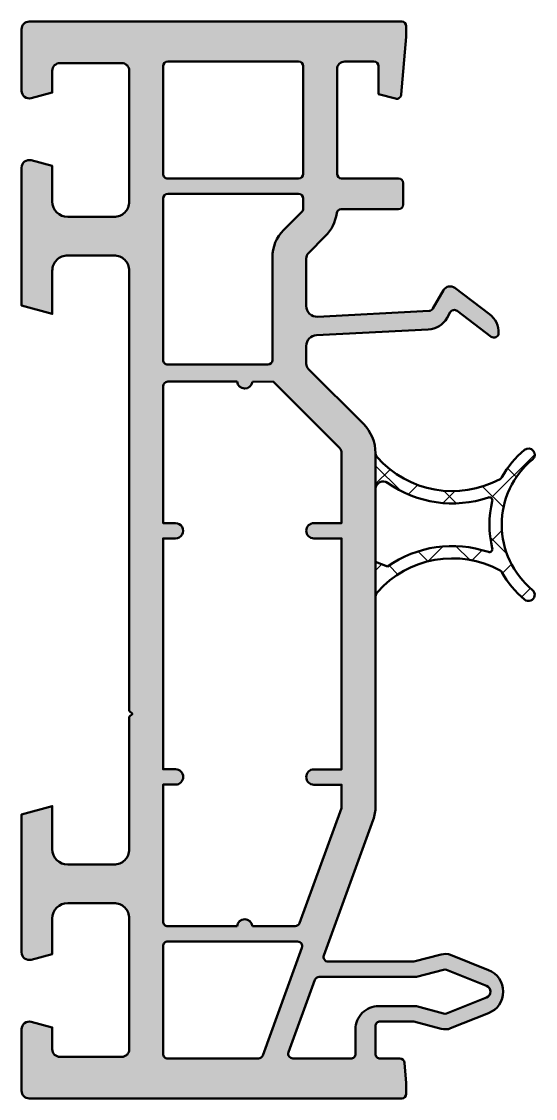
# Model space of a CAD drawing. Extents: x -25 to 8.4, y -70 to 0.
import ezdxf

# ---------------------------------------------------------------- set-up
doc = ezdxf.new("R2010")
doc.units = 0
for name, color, linetype, lineweight in [('0S-Alu contour', 7, 'Continuous', 50), ('0S-EPDM contour', 22, 'Continuous', 50), ('0S-EPDM hatch', 25, 'Continuous', 25), ('0S-Plastic contour', 254, 'Continuous', 50), ('0S-Plastic hatch', 253, 'Continuous', 25)]:
    doc.layers.add(name, color=color, linetype=linetype, lineweight=lineweight)

# ---------------------------------------------------------------- blocks, each defined once
blk = doc.blocks.new('984100__38F1409C_CB89_42E0_A6E0_1823CA033BDD_')
at = {"layer": '0S-Plastic hatch'}
h = blk.add_hatch(color=256, dxfattribs=at)
edge = h.paths.add_edge_path()
edge.add_line((2.883089623608769, -60.67231623001378), (5.339136472319268, -61.65575844174473))
edge.add_ellipse((4.799755747714887, -63.05542570003336), major_axis=(-1.499999999999985, 0), ratio=1, start_angle=111.0762744489391, end_angle=248.92515635366289, ccw=False)
edge.add_line((5.339171424944675, -64.4550794883534), (2.883089623608697, -65.43852822558004))
edge.add_ellipse((2.523479172121723, -64.50542570003115), major_axis=(-1.000000000002204, 0), ratio=1, start_angle=75.14890615878329, end_angle=111.07627444891779, ccw=False)
edge.add_line((2.267171345545961, -65.47202090902012), (0.4997879138100532, -64.99821469135092))
edge.add_line((0.4997879138100532, -64.99821469135092), (-1.700227200589026, -64.99808964386168))
edge.add_arc((-1.700244252402206, -65.2980896433771), 0.3000000000000142, 89.99674334357074, 180)
edge.add_line((-2.000244252402221, -65.2980896433771), (-2.000244252402338, -67.09809326171805))
edge.add_arc((-1.70024425240243, -67.09809326171799), 0.2999999999999079, 180, 270.000000000025)
edge.add_line((-1.700244252402299, -67.3980932617179), (-0.415134970263011, -67.39809326171815))
edge.add_ellipse((-0.4151349702629999, -67.69809326171847), major_axis=(-0.3000000000003098, 0), ratio=1, start_angle=185.0004074984273, end_angle=270.0000000000021, ccw=False)
edge.add_line((-0.1162767468031672, -67.67194441335724), (-0.0002442524019695, -68.99809326171784))
edge.add_line((-0.0002442524019695, -68.99809326171784), (-0.000244252402112, -69.69809326171861))
edge.add_ellipse((-0.3002442524024249, -69.69809326171833), major_axis=(-0.3000000000003129, 0), ratio=1, start_angle=90.00000000000068, end_angle=180, ccw=False)
edge.add_line((-0.3002442524024214, -69.99809326171864), (-24.50027417393392, -69.9980932617186))
edge.add_ellipse((-24.50015300012813, -69.49797208791252), major_axis=(-0.5001211884855982, 0), ratio=1, start_angle=0.013882130718172903, end_angle=89.9861178692542, ccw=False)
edge.add_line((-25.00027417393419, -69.49809326171808), (-25.000274173934, -65.49809230804378))
edge.add_ellipse((-24.50030642739192, -65.49803783558055), major_axis=(-0.4999677495095308, 0), ratio=1, start_angle=-105.0066590722036, end_angle=0.006242487152121612, ccw=False)
edge.add_line((-24.3708491251057, -65.01512111663783), (-23.0002741739336, -65.382369651794))
edge.add_line((-23.0002741739336, -65.382369651794), (-23.00027417393373, -66.79808010101239))
edge.add_arc((-22.50019761674009, -66.79800449763852), 0.5000765629086322, 180.0086621821818, 269.9912285349536)
edge.add_line((-22.50027417393352, -67.29808105468703), (-18.50027417393384, -67.29808105468683))
edge.add_arc((-18.50033883059561, -66.79801639814761), 0.5000646607191666, 270.0074081496609, 359.9927011332351)
edge.add_line((-18.00027417393397, -66.79808010101287), (-18.00027417393377, -58.29808010101339))
edge.add_arc((-19.00024407342977, -58.29805000050885), 0.9999698999490387, 359.9982753161612, 450.0017246837854)
edge.add_line((-19.00027417393433, -57.29808010101285), (-22.00027417393418, -57.29808010101289))
edge.add_arc((-22.00023579820174, -58.2981184767448), 1.000038376468224, 90.0021986831268, 179.9978013170241)
edge.add_line((-23.00027417393365, -58.298080101015), (-23.00027417393376, -60.61375392913774))
edge.add_line((-23.00027417393376, -60.61375392913774), (-24.37084912510571, -60.98100246429434))
edge.add_ellipse((-24.50031499987769, -60.49809692175617), major_axis=(-0.4999591740778004, 0), ratio=1, start_angle=-0.000528735477587361, end_angle=105.00793962840089, ccw=False)
edge.add_line((-25.0002741739342, -60.49809230804545), (-25.00027417393377, -51.53395052194579))
edge.add_line((-25.00027417393377, -51.53395052194579), (-23.00027417393375, -50.9980618439005))
edge.add_line((-23.00027417393375, -50.9980618439005), (-23.00027417393372, -53.79808010101296))
edge.add_arc((-22.00021267131884, -53.7980185983978), 1.000061504506053, 180.0035236234476, 269.9964763764261)
edge.add_line((-22.00027417393422, -54.79808010101268), (-19.00027417393363, -54.79808010101325))
edge.add_arc((-19.00026703744764, -53.79808723749942), 0.9999928635392896, 269.9995911065542, 360.0004088934048)
edge.add_line((-18.00027417393382, -53.79808010101415), (-18.00027417393375, -45.19809326171873))
edge.add_line((-18.00027417393375, -45.19809326171873), (-17.80027417393378, -44.99809326171862))
edge.add_line((-17.80027417393378, -44.99809326171862), (-18.00027417393378, -44.79809326171864))
edge.add_line((-18.00027417393378, -44.79809326171864), (-18.00027417393376, -16.19807304382286))
edge.add_arc((-19.00020109579175, -16.1979999656811), 0.99992692452839, 359.9958126248716, 450.0041873750563)
edge.add_line((-19.00027417393282, -15.19807304382311), (-22.00027417393391, -15.19807304382307))
edge.add_arc((-22.00027863888055, -16.19806857887627), 0.9999955350631626, 89.99974417625923, 180.0002558202766)
edge.add_line((-23.00027417393375, -16.19807304378731), (-23.00027417393375, -18.99806083679198))
edge.add_line((-23.00027417393375, -18.99806083679198), (-25.00027417393378, -18.46217216491668))
edge.add_line((-25.00027417393378, -18.46217216491668), (-25.00027417393326, -9.498060836791403))
edge.add_ellipse((-24.50021888073309, -9.4981204582133), major_axis=(-0.5000552967544941, 0), ratio=1, start_angle=255.0064147711813, end_angle=359.99316864371036, ccw=False)
edge.add_line((-24.37084912510549, -9.015089645385505), (-23.00027417393355, -9.382338180541744))
edge.add_line((-23.00027417393355, -9.382338180541744), (-23.00027417393371, -11.69807304382275))
edge.add_arc((-22.00021008085043, -11.6980089507397), 1.000064095137111, 180.0036720277494, 269.9963279722098)
edge.add_line((-22.00027417393334, -12.69807304382298), (-19.00027417393463, -12.69807304382319))
edge.add_arc((-19.00026970898789, -11.698077508769), 0.9999955350641574, 269.9997441762541, 360.0002558202767)
edge.add_line((-18.0002741739337, -11.69807304385795), (-18.00027417393366, -3.198073043822944))
edge.add_arc((-18.50022620417299, -3.198025074062016), 0.4999520325406467, 359.994502542871, 450.0054974570578)
edge.add_line((-18.50027417393357, -2.698073043822688), (-22.50027417393404, -2.698073043823086))
edge.add_arc((-22.50031064319226, -3.198036574564817), 0.4999635320718346, 89.99582062601499, 180.0041793740014)
edge.add_line((-23.00027417393399, -3.198073043823172), (-23.00027417393422, -4.61378349304168))
edge.add_line((-23.00027417393422, -4.61378349304168), (-24.37084912510561, -4.981032028197539))
edge.add_ellipse((-24.50022118770817, -4.498004221900359), major_axis=(-0.500052989430427, 0), ratio=1, start_angle=0.006486901150594804, end_angle=104.99392968384959, ccw=False)
edge.add_line((-25.00027417393369, -4.498060836791248), (-25.00027417393351, -0.4980608367919928))
edge.add_ellipse((-24.50024477506874, -0.4980902356561927), major_axis=(-0.5000293997290108, 0), ratio=1, start_angle=270.00336866369656, end_angle=359.99663133645834, ccw=False)
edge.add_line((-24.5002741739337, 0.0019391632085755), (-0.3002442524021234, 0.001939163208462))
edge.add_ellipse((-0.3002442524023787, -0.2980608367917909), major_axis=(-0.3000000000002529, 0), ratio=1, start_angle=180, end_angle=269.9999999999512, ccw=False)
edge.add_line((-0.0002442524021258, -0.2980608367917909), (-0.0002131367440112, -0.9977042586453136))
edge.add_line((-0.0002131367440112, -0.9977042586453136), (-0.3280123168600975, -4.744159141382837))
edge.add_ellipse((-0.6273399303950509, -4.717969223347466), major_axis=(-0.300471183362448, 0), ratio=1, start_angle=74.99984071531742, end_angle=174.9995925016014, ccw=False)
edge.add_line((-0.7051084020130748, -5.008201883214384), (-1.800244252401995, -4.714757853386167))
edge.add_line((-1.800244252401995, -4.714757853386167), (-1.800244252402251, -2.898059883117753))
edge.add_arc((-2.100244252402678, -2.898059883117653), 0.3000000000004266, 0, 89.99999999994505)
edge.add_line((-2.10024425240239, -2.598059883117227), (-4.000244252402088, -2.598059883117151))
edge.add_arc((-4.000244252402061, -3.098059883117336), 0.5000000000001849, 90.00000000000315, 180)
edge.add_line((-4.500244252402246, -3.098059883117336), (-4.500244252402111, -9.898073043822649))
edge.add_arc((-4.20024425240248, -9.898073043823054), 0.2999999999996303, 180, 269.999999999926)
edge.add_line((-4.200244252402868, -10.19807304382268), (-0.5002442524021689, -10.19807304382295))
edge.add_ellipse((-0.5002442524022827, -10.49807304382333), major_axis=(-0.3000000000003808, 0), ratio=1, start_angle=180, end_angle=269.9999999999783, ccw=False)
edge.add_line((-0.2002442524019017, -10.49807304382333), (-0.2002442524020433, -11.89807304382255))
edge.add_ellipse((-0.5002442524022062, -11.89807304382279), major_axis=(-0.3000000000001628, 0), ratio=1, start_angle=90.00000000003888, end_angle=180, ccw=False)
edge.add_line((-0.5002442524020024, -12.19807304382295), (-4.224847804897289, -12.19807304382279))
edge.add_arc((-4.224847804897297, -12.49807304382295), 0.3000000000001606, 89.9999999999985, 172.5312991402806)
edge.add_ellipse((-7.100244252399944, -12.1211177816543), major_axis=(-2.599999999997681, 0), ratio=1, start_angle=135.0000000000073, end_angle=172.5312991403185, ccw=False)
edge.add_line((-5.261766621316325, -13.95959541273745), (-6.353797642995163, -15.05162643441568))
edge.add_arc((-6.000244252401694, -15.40517982500905), 0.500000000000205, 135.000000000008, 180)
edge.add_line((-6.500244252401899, -15.40517982500905), (-6.500244252402353, -18.48737793836637))
edge.add_arc((-5.800244252402162, -18.48737793836641), 0.7000000000001912, 180, 273.0000000000135)
edge.add_line((-5.763609083031927, -19.18641861269479), (1.484520073935539, -18.80656025962181))
edge.add_arc((1.468819287062473, -18.50697139919473), 0.3000000000007153, 273.0000000000278, 330.0000000000259)
edge.add_line((1.728626908198491, -18.65697139919497), (2.419284481958556, -17.46071739081038))
edge.add_ellipse((2.85229718385079, -17.71071739081044), major_axis=(-0.500000000000041, 0), ratio=1, start_angle=232.85338689574138, end_angle=329.9999999999952, ccw=False)
edge.add_line((3.154225515934407, -17.31217092892018), (5.405540743848554, -19.01770821693201))
edge.add_ellipse((4.499755747597095, -20.21334760260312), major_axis=(-1.50000000000074, 0), ratio=1, start_angle=177.8657231031043, end_angle=232.8533868957301, ccw=False)
edge.add_ellipse((5.699755747597926, -20.24424487476036), major_axis=(-0.2999999999999186, 0), ratio=1, start_angle=52.85338689570358, end_angle=175.226507258695, ccw=False)
edge.add_line((5.518598748347662, -20.48337275189432), (3.302931368404511, -18.80484133724902))
edge.add_arc((3.121774369154554, -19.04396921438322), 0.299999999999931, 52.85338689577896, 150.0000000000522)
edge.add_line((2.861966748019145, -18.89396921438349), (2.648784472700588, -19.26321174650794))
edge.add_ellipse((1.349746367024239, -18.51321174650756), major_axis=(-1.49999999999992, 0), ratio=1, start_angle=92.99999999999733, end_angle=149.9999999999817, ccw=False)
edge.add_line((1.42825030138858, -20.01115604863935), (-5.836879421772257, -20.39190536363306))
edge.add_arc((-5.800244252402244, -21.09094603796122), 0.6999999999999555, 92.99999999999633, 180)
edge.add_line((-6.500244252402199, -21.09094603796122), (-6.500244252402298, -22.23825866597985))
edge.add_arc((-6.000244252401898, -22.23825866597928), 0.5000000000003997, 180, 225.0000000000629)
edge.add_line((-6.353797642995067, -22.59181205657323), (-2.79108586473037, -26.15452383483784))
edge.add_ellipse((-4.700274173935481, -28.06371214404258), major_axis=(-2.700000000001766, 0), ratio=1, start_angle=180, end_angle=224.9999999999945, ccw=False)
edge.add_line((-2.000274173933715, -28.06371214404258), (-2.000274173933775, -51.02235252028255))
edge.add_ellipse((-4.500274173937322, -51.02235252028227), major_axis=(-2.500000000003547, 0), ratio=1, start_angle=159.9999999999967, end_angle=180, ccw=False)
edge.add_line((-2.151042621969268, -51.87740287859779), (-5.360620370781987, -60.69564526944567))
edge.add_arc((-5.0787125845462, -60.79825131244336), 0.3000000000000108, 160.0000000000024, 269.9999999999847)
edge.add_line((-5.07871258454628, -61.09825131244337), (0.4998489489666272, -61.09825131244473))
edge.add_line((0.4998489489666272, -61.09825131244473), (2.267171345545975, -60.63882354657371))
edge.add_ellipse((2.523479172121744, -61.60541875556276), major_axis=(-1.000000000002288, 0), ratio=1, start_angle=248.9237255510809, end_angle=284.85109384121586, ccw=False)
edge = h.paths.add_edge_path()
edge.add_line((-10.99696314386777, -23.40540771571714), (-15.50027417393376, -23.4054077157171))
edge.add_arc((-15.50027417393376, -23.70540771571704), 0.2999999999999403, 90, 180)
edge.add_line((-15.8002741739337, -23.70540771571704), (-15.80027417393381, -32.59803833328294))
edge.add_line((-15.80027417393381, -32.59803833328294), (-14.99774240702251, -32.59803833328279))
edge.add_ellipse((-14.99774240702248, -33.09803833328282), major_axis=(-0.5000000000000285, 0), ratio=1, start_angle=90.00000000000318, end_angle=270.00000000000324, ccw=False)
edge.add_line((-14.99774240702246, -33.59803833328285), (-15.80027417393378, -33.59803833328285))
edge.add_line((-15.80027417393378, -33.59803833328285), (-15.80027417393366, -48.5980373796085))
edge.add_line((-15.80027417393366, -48.5980373796085), (-14.99774240702211, -48.59803737960852))
edge.add_ellipse((-14.99774240702218, -49.09803737960853), major_axis=(-0.5000000000000071, 0), ratio=1, start_angle=89.99999999999272, end_angle=269.99999999999267, ccw=False)
edge.add_line((-14.99774240702224, -49.59803737960854), (-15.80027417393384, -49.59803737960847))
edge.add_line((-15.80027417393384, -49.59803737960847), (-15.80027417393383, -58.49808010101295))
edge.add_arc((-15.50027417393386, -58.49808010101277), 0.2999999999999687, 180, 270.000000000057)
edge.add_line((-15.50027417393356, -58.79808010101274), (-10.99775806371451, -58.79808010101262))
edge.add_ellipse((-10.50026302246507, -58.84806692310121), major_axis=(-0.4999999984503004, 0), ratio=1, start_angle=185.7346174982901, end_angle=354.2623471877743, ccw=False)
edge.add_line((-10.00276533380075, -58.79810645649051), (-7.221216492802142, -58.79808010101283))
edge.add_arc((-7.221216492801891, -58.49808010101304), 0.2999999999997982, 269.9999999999521, 339.9999999999616)
edge.add_line((-6.939308706566377, -58.60068614401086), (-4.218366387698353, -51.12495856328162))
edge.add_arc((-4.500274173937238, -51.02235252028235), 0.3000000000034598, 339.9999999999231, 360)
edge.add_line((-4.200274173933778, -51.02235252028235), (-4.200274173933337, -49.60544948344733))
edge.add_line((-4.200274173933337, -49.60544948344733), (-5.997772791086561, -49.60544948344722))
edge.add_ellipse((-5.997772791086461, -49.10544948344719), major_axis=(-0.5000000000000285, 0), ratio=1, start_angle=-90.00000000001143, end_angle=89.99999999998857, ccw=False)
edge.add_line((-5.997772791086362, -48.60544948344717), (-4.200274173933991, -48.60544948344746))
edge.add_line((-4.200274173933991, -48.60544948344746), (-4.200274173933777, -33.59803833328284))
edge.add_line((-4.200274173933777, -33.59803833328284), (-5.997772791086546, -33.5980383332827))
edge.add_ellipse((-5.997772791086461, -33.09803833328283), major_axis=(-0.499999999999865, 0), ratio=1, start_angle=-90.00000000000972, end_angle=89.99999999999022, ccw=False)
edge.add_line((-5.997772791086376, -32.59803833328297), (-4.20027417393355, -32.59803833328285))
edge.add_line((-4.20027417393355, -32.59803833328285), (-4.200274173933451, -28.06371214404259))
edge.add_arc((-4.700274173933118, -28.06371214404256), 0.4999999999996679, 0, 45.00000000000857)
edge.add_line((-4.346720783340132, -27.71015875344947), (-8.651471821073216, -23.4054077157172))
edge.add_line((-8.651471821073216, -23.4054077157172), (-10.00356025536409, -23.41274596889969))
edge.add_ellipse((-10.49983814274513, -23.35173858912584), major_axis=(-0.5000136417041617, 0), ratio=1, start_angle=6.161731369220718, end_angle=172.99179779037, ccw=False)
edge = h.paths.add_edge_path()
edge.add_line((-6.70024425240206, -12.16253913789085), (-6.700244252401986, -11.49807304382326))
edge.add_arc((-7.000244252402282, -11.49807304382306), 0.3000000000002956, 0, 89.99999999995929)
edge.add_line((-7.000244252402069, -11.19807304382276), (-15.50027417393411, -11.19807304382282))
edge.add_arc((-15.50027417393411, -11.49807304382237), 0.2999999999995495, 90.00000000000136, 180)
edge.add_line((-15.80027417393366, -11.49807304382237), (-15.80027417393395, -21.99807495117147))
edge.add_arc((-15.50027417393397, -21.9980749511714), 0.2999999999999829, 180, 270.000000000038)
edge.add_line((-15.50027417393377, -22.29807495117138), (-9.00024425240207, -22.29807495117138))
edge.add_arc((-9.00024425240234, -21.99807495117138), 0.2999999999999971, 270.0000000000516, 360)
edge.add_line((-8.700244252402342, -21.99807495117138), (-8.700244252402328, -15.32233711253527))
edge.add_ellipse((-6.20024425240204, -15.32233711253532), major_axis=(-2.500000000000287, 0), ratio=1, start_angle=314.9999999999976, end_angle=360, ccw=False)
edge.add_line((-7.968011205368538, -13.55457015956867), (-6.788112218045782, -12.37467117224606))
edge.add_arc((-7.000244252400991, -12.16253913789085), 0.2999999999989304, 315.0000000000002, 360)
edge = h.paths.add_edge_path()
edge.add_line((0.5893465932835081, -62.09825131244464), (-5.661064959372296, -62.09825131244323))
edge.add_arc((-5.661064959372353, -62.3982513124433), 0.3000000000000682, 89.99999999998914, 160.0000000000064)
edge.add_line((-5.942972745608201, -62.2956452694456), (-7.653575320899591, -66.99548721872083))
edge.add_arc((-7.371667534664039, -67.09809326171853), 0.2999999999997945, 159.9999999999845, 269.9999999999644)
edge.add_line((-7.371667534664226, -67.39809326171832), (-3.600244252402433, -67.39809326171844))
edge.add_arc((-3.600244252402418, -67.09809326171839), 0.300000000000054, 269.9999999999973, 360)
edge.add_line((-3.300244252402364, -67.09809326171839), (-3.300244252402237, -65.49808381756843))
edge.add_ellipse((-1.800244252402249, -65.49808381756853), major_axis=(-1.499999999999987, 0), ratio=1, start_angle=269.99666186323867, end_angle=360, ccw=False)
edge.add_line((-1.800156860186248, -63.99808382011434), (0.5920263764747772, -63.99822006233436))
edge.add_ellipse((0.592009290548663, -64.29822006184772), major_axis=(-0.2999999999999017, 0), ratio=1, start_angle=254.9928240543043, end_angle=269.99673682848015, ccw=False)
edge.add_line((0.6696912963596143, -64.00845204088417), (2.426874010339787, -64.47952361511912))
edge.add_arc((2.50455601615072, -64.18975559415549), 0.2999999999999719, 254.9928240543111, 291.8218391254539)
edge.add_line((2.616072530511156, -64.46825885629956), (5.217119645146766, -63.42676402543339))
edge.add_arc((5.068430959332847, -63.05542634257461), 0.3999999999999976, 291.8218391254525, 428.1780106900931)
edge.add_line((5.217120618501498, -62.68408904946185), (2.614910270764042, -61.64212052952457))
edge.add_arc((2.503393026387592, -61.92062349935907), 0.2999999999999273, 68.17801069009546, 104.571906562802)
edge.add_line((2.427914575011713, -61.63027370449458), (0.664825044659537, -62.08860110730917))
edge.add_ellipse((0.5893465932834517, -61.79825131244434), major_axis=(-0.3000000000002887, 0), ratio=1, start_angle=90.0000000000108, end_angle=104.57190656282489, ccw=False)
edge = h.paths.add_edge_path()
edge.add_line((-7.000244252402026, -2.598060836791425), (-15.50027417393379, -2.598060836791226))
edge.add_arc((-15.50027417393369, -2.898060836791131), 0.2999999999999048, 90.00000000001765, 180)
edge.add_line((-15.8002741739336, -2.898060836791131), (-15.80027417393394, -9.898073043822627))
edge.add_arc((-15.50027417393365, -9.89807304382257), 0.3000000000002956, 180, 270.0000000000271)
edge.add_line((-15.5002741739335, -10.19807304382286), (-7.000244252402069, -10.19807304382275))
edge.add_arc((-7.00024425240219, -9.898073043822976), 0.2999999999997769, 270.0000000000231, 360)
edge.add_line((-6.700244252402413, -9.898073043822976), (-6.700244252402072, -2.898060836791536))
edge.add_arc((-7.000244252402119, -2.898060836791472), 0.3000000000000469, 0, 89.99999999998236)
edge = h.paths.add_edge_path()
edge.add_line((-7.058644426895114, -59.79808010101274), (-15.50027417393413, -59.79808010101275))
edge.add_arc((-15.50027417393422, -60.09808010101271), 0.2999999999999616, 89.99999999998236, 180)
edge.add_line((-15.80027417393418, -60.09808010101271), (-15.80027417393391, -67.09809326171788))
edge.add_arc((-15.50027417393371, -67.09809326171786), 0.3000000000002068, 180, 270.0000000000251)
edge.add_line((-15.50027417393357, -67.39809326171807), (-9.606440856863557, -67.39809326171815))
edge.add_arc((-9.606440856863586, -67.09809326171745), 0.3000000000006935, 270.0000000000054, 340.0000000000066)
edge.add_line((-9.32453307062715, -67.20069930471534), (-6.776736640659194, -60.20068614401047))
edge.add_arc((-7.058644426895082, -60.09808010101282), 0.3000000000000881, 340.0000000000179, 450.0000000000061)
at = {"layer": '0S-Alu contour', "color": 7}
for points in [[(-7.000244252402026, -2.598060836791425), (-15.50027417393379, -2.598060836791226)], [(-15.8002741739336, -2.898060836791131), (-15.80027417393394, -9.898073043822627)], [(-6.700244252402413, -9.898073043822976), (-6.700244252402072, -2.898060836791536)], [(-15.5002741739335, -10.19807304382286), (-7.000244252402069, -10.19807304382275)], [(-7.000244252402069, -11.19807304382276), (-15.50027417393411, -11.19807304382282)], [(-15.80027417393366, -11.49807304382237), (-15.80027417393395, -21.99807495117147)], [(-6.70024425240206, -12.16253913789085), (-6.700244252401986, -11.49807304382326)], [(-7.968011205368538, -13.55457015956867), (-6.788112218045782, -12.37467117224606)], [(-8.700244252402342, -21.99807495117138), (-8.700244252402328, -15.32233711253527)], [(-15.50027417393377, -22.29807495117138), (-9.00024425240207, -22.29807495117138)], [(-15.8002741739337, -23.70540771571704), (-15.80027417393381, -32.59803833328294), (-14.99774240702251, -32.59803833328279)], [(-10.99696314386777, -23.40540771571714), (-15.50027417393376, -23.4054077157171)], [(-4.346720783340132, -27.71015875344947), (-8.651471821073216, -23.4054077157172), (-10.00356025536409, -23.41274596889969)], [(-5.997772791086376, -32.59803833328297), (-4.20027417393355, -32.59803833328285), (-4.200274173933451, -28.06371214404259)], [(-14.99774240702246, -33.59803833328285), (-15.80027417393378, -33.59803833328285), (-15.80027417393366, -48.5980373796085), (-14.99774240702211, -48.59803737960852)], [(-5.997772791086362, -48.60544948344717), (-4.200274173933991, -48.60544948344746), (-4.200274173933777, -33.59803833328284), (-5.997772791086546, -33.5980383332827)], [(-14.99774240702224, -49.59803737960854), (-15.80027417393384, -49.59803737960847), (-15.80027417393383, -58.49808010101295)], [(-4.200274173933778, -51.02235252028235), (-4.200274173933337, -49.60544948344733), (-5.997772791086561, -49.60544948344722)], [(-6.939308706566377, -58.60068614401086), (-4.218366387698353, -51.12495856328162)], [(-15.50027417393356, -58.79808010101274), (-10.99775806371451, -58.79808010101262)], [(-10.00276533380075, -58.79810645649051), (-7.221216492802142, -58.79808010101283)], [(-15.80027417393418, -60.09808010101271), (-15.80027417393391, -67.09809326171788)], [(-7.058644426895114, -59.79808010101274), (-15.50027417393413, -59.79808010101275)], [(-9.32453307062715, -67.20069930471534), (-6.776736640659194, -60.20068614401047)], [(-5.942972745608201, -62.2956452694456), (-7.653575320899591, -66.99548721872083)], [(0.5893465932835081, -62.09825131244464), (-5.661064959372296, -62.09825131244323)], [(2.427914575011713, -61.63027370449458), (0.664825044659537, -62.08860110730917)], [(5.217120618501498, -62.68408904946185), (2.614910270764042, -61.64212052952457)], [(2.616072530511156, -64.46825885629956), (5.217119645146766, -63.42676402543339)], [(-1.800156860186248, -63.99808382011434), (0.5920263764747773, -63.99822006233436)], [(0.6696912963596143, -64.00845204088417), (2.426874010339787, -64.47952361511912)], [(-3.300244252402364, -67.09809326171839), (-3.300244252402237, -65.49808381756843)], [(-15.50027417393357, -67.39809326171807), (-9.606440856863557, -67.39809326171815)], [(-7.371667534664226, -67.39809326171832), (-3.600244252402433, -67.39809326171844)]]:
    blk.add_lwpolyline(points, dxfattribs=at)
for centre, radius, start, end in [((-15.50027417393369, -2.898060836791131), 0.2999999999999048, 90.00000000001765, 180), ((-7.000244252402119, -2.898060836791472), 0.3000000000000469, 0, 89.99999999998236), ((-15.50027417393365, -9.89807304382257), 0.3000000000002956, 180, 270.0000000000271), ((-7.00024425240219, -9.898073043822976), 0.2999999999997769, 270.0000000000231, 0), ((-15.50027417393411, -11.49807304382237), 0.2999999999995495, 90.00000000000136, 180), ((-7.000244252402282, -11.49807304382306), 0.3000000000002956, 0, 89.99999999995929), ((-7.000244252400991, -12.16253913789085), 0.2999999999989304, 315.0000000000002, 0), ((-15.50027417393397, -21.9980749511714), 0.2999999999999829, 180, 270.000000000038), ((-9.00024425240234, -21.99807495117138), 0.2999999999999971, 270.0000000000516, 0), ((-15.50027417393376, -23.70540771571704), 0.2999999999999403, 90, 180), ((-4.700274173933118, -28.06371214404256), 0.4999999999996679, 0, 45.00000000000857), ((-4.500274173937238, -51.02235252028235), 0.3000000000034598, 339.9999999999231, 0), ((-15.50027417393386, -58.49808010101277), 0.2999999999999687, 180, 270.000000000057), ((-7.221216492801891, -58.49808010101304), 0.2999999999997982, 269.9999999999521, 339.9999999999616), ((-15.50027417393422, -60.09808010101271), 0.2999999999999616, 89.99999999998236, 180), ((-7.058644426895082, -60.09808010101282), 0.3000000000000881, 340.0000000000179, 90.00000000000612), ((-5.661064959372353, -62.3982513124433), 0.3000000000000682, 89.99999999998914, 160.0000000000064), ((2.503393026387592, -61.92062349935907), 0.2999999999999273, 68.17801069009546, 104.571906562802), ((5.068430959332847, -63.05542634257461), 0.3999999999999976, 291.8218391254525, 68.17801069009316), ((2.50455601615072, -64.18975559415549), 0.2999999999999719, 254.9928240543111, 291.8218391254539), ((-15.50027417393371, -67.09809326171786), 0.3000000000002068, 180, 270.0000000000251), ((-7.371667534664039, -67.09809326171853), 0.2999999999997945, 159.9999999999845, 269.9999999999644), ((-3.600244252402418, -67.09809326171839), 0.300000000000054, 269.9999999999973, 0), ((-9.606440856863586, -67.09809326171745), 0.3000000000006935, 270.0000000000054, 340.0000000000066)]:
    blk.add_arc(centre, radius, start, end, dxfattribs=at)
at = {"layer": '0S-Alu contour', "color": 7, "extrusion": (0, 0, -1)}
for centre, radius, start, end in [((6.20024425240204, -15.32233711253532), 2.500000000000287, 0, 45.00000000000238), ((10.49983814274513, -23.35173858912584), 0.5000136417041617, 187.00820220963, 353.8382686307793), ((14.99774240702248, -33.09803833328282), 0.5000000000000285, 89.99999999999675, 269.9999999999968), ((5.997772791086461, -33.09803833328283), 0.499999999999865, 270.0000000000098, 90.00000000000978), ((14.99774240702218, -49.09803737960853), 0.5000000000000071, 90.00000000000733, 270.0000000000073), ((5.997772791086461, -49.10544948344719), 0.5000000000000285, 270.0000000000114, 90.00000000001138), ((10.50026302246507, -58.84806692310121), 0.4999999984503004, 5.737652812225669, 174.2653825017099), ((-0.5893465932834517, -61.79825131244434), 0.3000000000002887, 255.4280934371751, 269.9999999999892), ((1.800244252402249, -65.49808381756853), 1.499999999999987, 0, 90.00333813676133), ((-0.592009290548663, -64.29822006184772), 0.2999999999999017, 90.00326317151985, 105.0071759456957)]:
    blk.add_arc(centre, radius, start, end, dxfattribs=at)
at = {"layer": '0S-Plastic contour', "color": 7}
for points in [[(-24.5002741739337, 0.0019391632085755), (-0.3002442524021234, 0.001939163208462)], [(-25.00027417393369, -4.498060836791248), (-25.00027417393351, -0.4980608367919928)], [(-0.0002442524021258, -0.2980608367917909), (-0.0002131367440112, -0.9977042586453136), (-0.3280123168600975, -4.744159141382837)], [(-18.50027417393357, -2.698073043822688), (-22.50027417393404, -2.698073043823086)], [(-2.10024425240239, -2.598059883117227), (-4.000244252402088, -2.598059883117151)], [(-23.00027417393399, -3.198073043823172), (-23.00027417393422, -4.61378349304168), (-24.37084912510561, -4.981032028197539)], [(-18.0002741739337, -11.69807304385795), (-18.00027417393366, -3.198073043822944)], [(-4.500244252402246, -3.098059883117336), (-4.500244252402111, -9.898073043822649)], [(-0.7051084020130748, -5.008201883214384), (-1.800244252401995, -4.714757853386167), (-1.800244252402251, -2.898059883117753)], [(-24.37084912510549, -9.015089645385505), (-23.00027417393355, -9.382338180541744), (-23.00027417393371, -11.69807304382275)], [(-23.00027417393375, -16.19807304378731), (-23.00027417393375, -18.99806083679198), (-25.00027417393378, -18.46217216491668), (-25.00027417393326, -9.498060836791403)], [(-4.200244252402868, -10.19807304382268), (-0.5002442524021689, -10.19807304382295)], [(-0.2002442524019017, -10.49807304382333), (-0.2002442524020433, -11.89807304382255)], [(-0.5002442524020024, -12.19807304382295), (-4.224847804897289, -12.19807304382279)], [(-22.00027417393334, -12.69807304382298), (-19.00027417393463, -12.69807304382319)], [(-5.261766621316325, -13.95959541273745), (-6.353797642995163, -15.05162643441568)], [(-19.00027417393282, -15.19807304382311), (-22.00027417393391, -15.19807304382307)], [(-6.500244252401899, -15.40517982500905), (-6.500244252402353, -18.48737793836637)], [(-18.00027417393382, -53.79808010101415), (-18.00027417393375, -45.19809326171873), (-17.80027417393378, -44.99809326171862), (-18.00027417393378, -44.79809326171864), (-18.00027417393376, -16.19807304382286)], [(1.728626908198491, -18.65697139919497), (2.419284481958556, -17.46071739081038)], [(3.154225515934407, -17.31217092892018), (5.405540743848554, -19.01770821693201)], [(-5.763609083031927, -19.18641861269479), (1.484520073935539, -18.80656025962181)], [(2.861966748019145, -18.89396921438349), (2.648784472700588, -19.26321174650794)], [(5.518598748347662, -20.48337275189432), (3.302931368404511, -18.80484133724902)], [(1.42825030138858, -20.01115604863935), (-5.836879421772257, -20.39190536363306)], [(-6.500244252402199, -21.09094603796122), (-6.500244252402298, -22.23825866597985)], [(-6.353797642995067, -22.59181205657323), (-2.79108586473037, -26.15452383483784)], [(-2.000274173933715, -28.06371214404258), (-2.000274173933775, -51.02235252028255)], [(-25.0002741739342, -60.49809230804545), (-25.00027417393377, -51.53395052194579), (-23.00027417393375, -50.9980618439005), (-23.00027417393372, -53.79808010101296)], [(-2.151042621969268, -51.87740287859779), (-5.360620370781987, -60.69564526944567)], [(-22.00027417393422, -54.79808010101268), (-19.00027417393363, -54.79808010101325)], [(-19.00027417393433, -57.29808010101285), (-22.00027417393418, -57.29808010101289)], [(-23.00027417393365, -58.298080101015), (-23.00027417393376, -60.61375392913774), (-24.37084912510571, -60.98100246429434)], [(-18.00027417393397, -66.79808010101287), (-18.00027417393377, -58.29808010101339)], [(-5.07871258454628, -61.09825131244337), (0.4998489489666272, -61.09825131244473), (2.267171345545975, -60.63882354657371)], [(2.883089623608769, -60.67231623001378), (5.339136472319268, -61.65575844174473)], [(-24.3708491251057, -65.01512111663783), (-23.0002741739336, -65.382369651794), (-23.00027417393373, -66.79808010101239)], [(2.267171345545961, -65.47202090902012), (0.4997879138100532, -64.99821469135092), (-1.700227200589026, -64.99808964386168)], [(5.339171424944675, -64.4550794883534), (2.883089623608697, -65.43852822558004)], [(-25.00027417393419, -69.49809326171808), (-25.000274173934, -65.49809230804378)], [(-2.000244252402221, -65.2980896433771), (-2.000244252402338, -67.09809326171805)], [(-22.50027417393352, -67.29808105468703), (-18.50027417393384, -67.29808105468683)], [(-1.700244252402299, -67.3980932617179), (-0.415134970263011, -67.39809326171815)], [(-0.1162767468031672, -67.67194441335724), (-0.0002442524019695, -68.99809326171784), (-0.000244252402112, -69.69809326171861)], [(-0.3002442524024214, -69.99809326171864), (-24.50027417393392, -69.9980932617186)]]:
    blk.add_lwpolyline(points, dxfattribs=at)
at = {"layer": '0S-Plastic contour', "color": 7, "extrusion": (0, 0, -1)}
for centre, radius, start, end in [((24.50024477506874, -0.4980902356561927), 0.5000293997290108, 0.0033686635416493, 89.99663133630345), ((0.3002442524023787, -0.2980608367917909), 0.3000000000002529, 90.00000000004877, 180), ((24.50022118770817, -4.498004221900359), 0.500052989430427, 255.0060703161504, 359.9935130988494), ((0.6273399303950509, -4.717969223347466), 0.300471183362448, 185.0004074983987, 285.0001592846826), ((24.50021888073309, -9.4981204582133), 0.5000552967544941, 0.0068313562896392, 104.9935852288187), ((0.5002442524022827, -10.49807304382333), 0.3000000000003808, 90.00000000002171, 180), ((0.5002442524022062, -11.89807304382279), 0.3000000000001628, 180, 269.9999999999611), ((7.100244252399944, -12.1211177816543), 2.599999999997681, 187.4687008596815, 224.9999999999927), ((-2.85229718385079, -17.71071739081044), 0.500000000000041, 30.0000000000048, 127.1466131042586), ((-1.349746367024239, -18.51321174650756), 1.49999999999992, 210.0000000000183, 267.0000000000027), ((-4.499755747597095, -20.21334760260312), 1.50000000000074, 127.1466131042699, 182.1342768968957), ((-5.699755747597926, -20.24424487476036), 0.2999999999999186, 184.7734927413051, 307.1466131042964), ((4.700274173935481, -28.06371214404258), 2.700000000001766, 135.0000000000055, 180), ((4.500274173937322, -51.02235252028227), 2.500000000003547, 180, 200.0000000000034), ((24.50031499987769, -60.49809692175617), 0.4999591740778005, 254.9920603715991, 0.0005287354775769), ((-2.523479172121744, -61.60541875556276), 1.000000000002288, 75.14890615878416, 111.0762744489191), ((-4.799755747714887, -63.05542570003336), 1.499999999999985, 111.0748436463371, 248.9237255510609), ((24.50030642739192, -65.49803783558055), 0.4999677495095309, 359.9937575128479, 105.0066590722037), ((-2.523479172121723, -64.50542570003115), 1.000000000002204, 248.9237255510822, 284.8510938412167), ((0.4151349702629999, -67.69809326171847), 0.3000000000003098, 89.99999999999788, 174.9995925015727), ((24.50015300012813, -69.49797208791252), 0.5001211884855982, 270.0138821307458, 359.9861178692818), ((0.3002442524024249, -69.69809326171833), 0.3000000000003129, 180, 269.9999999999993)]:
    blk.add_arc(centre, radius, start, end, dxfattribs=at)
at = {"layer": '0S-Plastic contour', "color": 7}
for centre, radius, start, end in [((-22.50031064319226, -3.198036574564817), 0.4999635320718346, 89.99582062601499, 180.0041793740014), ((-18.50022620417299, -3.198025074062016), 0.4999520325406467, 359.994502542871, 90.00549745705788), ((-4.000244252402061, -3.098059883117336), 0.5000000000001849, 90.00000000000315, 180), ((-2.100244252402678, -2.898059883117653), 0.3000000000004266, 0, 89.99999999994505), ((-4.20024425240248, -9.898073043823054), 0.2999999999996303, 180, 269.999999999926), ((-22.00021008085043, -11.6980089507397), 1.000064095137111, 180.0036720277494, 269.9963279722098), ((-19.00026970898789, -11.698077508769), 0.9999955350641574, 269.9997441762541, 0.0002558202766905), ((-4.224847804897297, -12.49807304382295), 0.3000000000001606, 89.9999999999985, 172.5312991402806), ((-22.00027863888055, -16.19806857887627), 0.9999955350631626, 89.99974417625923, 180.0002558202766), ((-19.00020109579175, -16.1979999656811), 0.99992692452839, 359.9958126248716, 90.00418737505638), ((-6.000244252401694, -15.40517982500905), 0.500000000000205, 135.000000000008, 180), ((-5.800244252402162, -18.48737793836641), 0.7000000000001912, 180, 273.0000000000135), ((1.468819287062473, -18.50697139919473), 0.3000000000007153, 273.0000000000278, 330.0000000000259), ((3.121774369154554, -19.04396921438322), 0.299999999999931, 52.85338689577896, 150.0000000000522), ((-5.800244252402244, -21.09094603796122), 0.6999999999999555, 92.99999999999633, 180), ((-6.000244252401898, -22.23825866597928), 0.5000000000003997, 180, 225.0000000000629), ((-22.00021267131884, -53.7980185983978), 1.000061504506053, 180.0035236234476, 269.9964763764261), ((-19.00026703744764, -53.79808723749942), 0.9999928635392896, 269.9995911065542, 0.0004088934048165), ((-22.00023579820174, -58.2981184767448), 1.000038376468224, 90.0021986831268, 179.9978013170241), ((-19.00024407342977, -58.29805000050885), 0.9999698999490387, 359.9982753161612, 90.00172468378543), ((-5.0787125845462, -60.79825131244336), 0.3000000000000108, 160.0000000000024, 269.9999999999847), ((-1.700244252402206, -65.2980896433771), 0.3000000000000142, 89.99674334357074, 180), ((-22.50019761674009, -66.79800449763852), 0.5000765629086322, 180.0086621821818, 269.9912285349536), ((-18.50033883059561, -66.79801639814761), 0.5000646607191666, 270.0074081496609, 359.9927011332351), ((-1.70024425240243, -67.09809326171799), 0.2999999999999079, 180, 270.000000000025)]:
    blk.add_arc(centre, radius, start, end, dxfattribs=at)
blk = doc.blocks.new('984100__0AA62B82_ADD3_4295_ACCA_B7B4A9B1B311_')
at = {"layer": '0S-EPDM hatch'}
h = blk.add_hatch(dxfattribs=at)
h.set_pattern_fill('ANSI37', color=256, scale=0.625, angle=90, style=0)
h.set_pattern_definition([(135, (0, 0), (-1.403165018917055, -1.403165018917055), []), (225, (0, 0), (1.403165018917055, -1.403165018917055), [])])
edge = h.paths.add_edge_path()
edge.add_arc((11.70967548187693, -32.70533465043824), 6.308402762902963, 209.3117734705492, 230.4079307890644)
edge.add_arc((7.944148005819966, -37.25835848474208), 0.400000000000046, 230.4079307890598, 410.4079307890599)
edge.add_ellipse((11.70967548187738, -32.70533465043804), major_axis=(-5.508402762903306, 0), ratio=1, start_angle=-50.40793078906307, end_angle=50.40793078906279, ccw=False)
edge.add_arc((7.944148005820085, -28.15231081613397), 0.3999999999999861, 309.5920692109306, 489.5920692109304)
edge.add_arc((11.70967548187921, -32.70533465043833), 6.308402762904681, 129.5920692109471, 150.6882265294557)
edge.add_ellipse((5.947355162787169, -29.470114160743), major_axis=(-0.2999999999999601, 0), ratio=1, start_angle=118.47137861889459, end_angle=150.6882265294574, ccw=False)
edge.add_ellipse((2.991693030330091, -24.0199709187022), major_axis=(-6.500000000000276, 0), ratio=1, start_angle=41.38384328973922, end_angle=118.47137861889331, ccw=False)
edge.add_ellipse((-1.372537338791896, -27.92506549559656), major_axis=(-0.6454254186437031, 0), ratio=1, start_angle=15.74103023550532, end_angle=37.40465736972692, ccw=False)
edge.add_line((-1.99375783213975, -28.10016281047045), (-1.993691242963507, -30.36340591742929))
edge.add_ellipse((-1.500009817762739, -30.38998049394136), major_axis=(-0.4943961546220367, 0), ratio=1, start_angle=234.4166881870678, end_angle=356.91877614041033, ccw=False)
edge.add_arc((2.991693030328986, -24.01997091870139), 7.300000000000643, 234.837790244315, 288.6999939833486)
edge.add_ellipse((5.396289713719906, -31.12404825430495), major_axis=(-0.2000000000000696, 0), ratio=1, start_angle=165.93864782758, end_angle=288.69999398333107, ccw=False)
edge.add_arc((11.70967548187738, -32.70533465043818), 6.308402762903386, 165.9386478275891, 194.0613521724108)
edge.add_ellipse((5.396289713720019, -34.2866210465713), major_axis=(-0.1999999999999352, 0), ratio=1, start_angle=71.30000601665319, end_angle=194.0613521724016, ccw=False)
edge.add_arc((2.991693030328804, -41.39069838217504), 7.300000000001052, 71.30000601665012, 125.162209755685)
edge.add_line((-1.212327558278341, -35.42276650500163), (-1.993714982420272, -35.11448165965523))
edge.add_line((-1.993714982420272, -35.11448165965523), (-1.997165987251037, -37.35434707245769))
edge.add_ellipse((-1.496375141159119, -37.41535520205926), major_axis=(-0.5044932738966313, 0), ratio=1, start_angle=318.5662898540113, end_angle=353.0542491410553, ccw=False)
edge.add_ellipse((2.991693030329503, -41.39069838217362), major_axis=(-6.499999999999871, 0), ratio=1, start_angle=241.5286213811034, end_angle=318.47453967572847, ccw=False)
edge.add_ellipse((5.947355162786867, -35.94055514013317), major_axis=(-0.2999999999997445, 0), ratio=1, start_angle=209.3117734705573, end_angle=241.5286213811136, ccw=False)
at = {"layer": '0S-EPDM contour', "color": 7}
for points in [[(-1.99375783213975, -28.10016281047045), (-1.993691242963507, -30.36340591742929)], [(-1.212327558278341, -35.42276650500163), (-1.993714982420272, -35.11448165965523), (-1.997165987251037, -37.35434707245769)]]:
    blk.add_lwpolyline(points, dxfattribs=at)
for centre, radius, start, end in [((11.70967548187921, -32.70533465043833), 6.308402762904681, 129.5920692109471, 150.6882265294557), ((7.944148005820085, -28.15231081613397), 0.3999999999999861, 309.5920692109306, 129.5920692109304), ((2.991693030328986, -24.01997091870139), 7.300000000000643, 234.837790244315, 288.6999939833486), ((11.70967548187738, -32.70533465043818), 6.308402762903386, 165.9386478275891, 194.0613521724108), ((2.991693030328804, -41.39069838217504), 7.300000000001052, 71.30000601665012, 125.162209755685), ((11.70967548187693, -32.70533465043824), 6.308402762902963, 209.3117734705492, 230.4079307890644), ((7.944148005819966, -37.25835848474208), 0.400000000000046, 230.4079307890598, 50.40793078906002)]:
    blk.add_arc(centre, radius, start, end, dxfattribs=at)
at = {"layer": '0S-EPDM contour', "color": 7, "extrusion": (0, 0, -1)}
for centre, radius, start, end in [((1.372537338791896, -27.92506549559656), 0.6454254186437031, 322.5953426302731, 344.2589697644947), ((-2.991693030330091, -24.0199709187022), 6.500000000000276, 241.5286213811067, 318.6161567102608), ((-11.70967548187738, -32.70533465043804), 5.508402762903306, 309.5920692109372, 50.40793078906323), ((1.500009817762739, -30.38998049394136), 0.4943961546220367, 3.081223859589695, 125.5833118129322), ((-5.947355162787169, -29.470114160743), 0.2999999999999601, 209.3117734705427, 241.5286213811054), ((-5.396289713719906, -31.12404825430495), 0.2000000000000696, 71.3000060166689, 194.0613521724201), ((-2.991693030329503, -41.39069838217362), 6.499999999999871, 41.52546032427152, 118.4713786188966), ((-5.396289713720019, -34.2866210465713), 0.1999999999999352, 165.9386478275984, 288.6999939833468), ((-5.947355162786867, -35.94055514013317), 0.2999999999997445, 118.4713786188864, 150.6882265294427), ((1.496375141159119, -37.41535520205926), 0.5044932738966313, 6.945750858944684, 41.43371014598873)]:
    blk.add_arc(centre, radius, start, end, dxfattribs=at)
blk = doc.blocks.new('984100__1FB45008_3BD3_4CD6_83A2_7511A8DECC5C_')
at = {"layer": '0S-EPDM contour', "color": 7}
blk.add_blockref('984100__0AA62B82_ADD3_4295_ACCA_B7B4A9B1B311_', (0, 0), dxfattribs=at)
at = {"layer": '0S-Plastic contour', "color": 7}
blk.add_blockref('984100__38F1409C_CB89_42E0_A6E0_1823CA033BDD_', (0, 0), dxfattribs=at)

msp = doc.modelspace()

# ---------------------------------------------------------------- block references
at = {"layer": '0S-Alu contour', "color": 7}
msp.add_blockref('984100__1FB45008_3BD3_4CD6_83A2_7511A8DECC5C_', (0, 0), dxfattribs=at)

doc.saveas('drawing.dxf')
